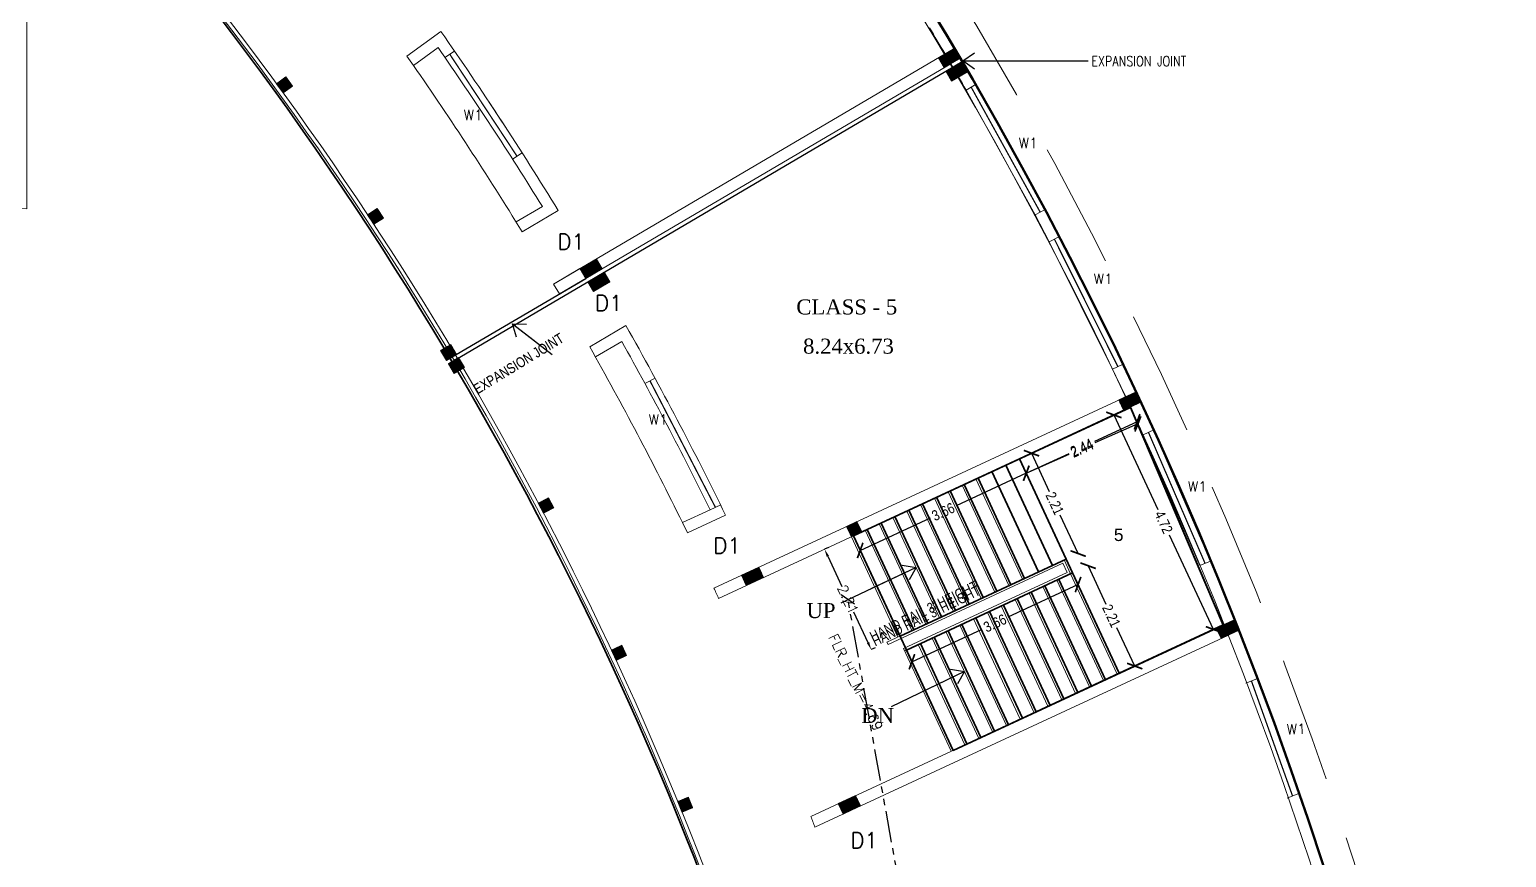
# Model space of a CAD drawing. Header units: metres. Extents: x 43 to 977, y 102 to 459.
# Drawn here: x 577.38 to 606.86, y 195.22 to 211.76 of the extents above; entities that cross this region are included whole.
import ezdxf

# ---------------------------------------------------------------- set-up
doc = ezdxf.new("R2010")
doc.units = ezdxf.units.M
doc.header["$MEASUREMENT"] = 0
doc.header["$PDMODE"] = 3
doc.linetypes.add('HIDDEN', pattern=[0.375, 0.25, -0.125])
doc.linetypes.add('PHANTOM2', pattern=[1.25, 0.625, -0.125, 0.125, -0.125, 0.125, -0.125])
doc.layers.get('0').update_dxf_attribs({"lineweight": 0})
doc.layers.get('Defpoints').update_dxf_attribs({"lineweight": 0})
for name, color, linetype, lineweight in [('BLK_1_FLR_1_BLT_UP_AREA_DEDUCT_EXISTING', 4, 'Continuous', 35), ('BLK_1_FLR_1_EXIT_WIDTH_STAIR', 4, 'Continuous', 35), ('BLK_1_FLR_1_STAIR_4_FLIGHT_1', 4, 'Continuous', 35), ('BLK_1_FLR_1_STAIR_5', 4, 'Continuous', 35), ('BLK_1_FLR_1_STAIR_5_FLIGHT_1', 4, 'Continuous', 35), ('BLK_1_FLR_1_STAIR_5_FLIGHT_2', 4, 'Continuous', 35), ('BLK_1_FLR_1_STAIR_5_LANDING_1', 4, 'Continuous', 35), ('Column', 1, 'Continuous', 0), ('DIST_EXIT', 7, 'Continuous', 35), ('fence', 15, 'Continuous', 0), ('FURN', 30, 'Continuous', 0), ('hatch', 7, 'Continuous', 0), ('main wall', 150, 'Continuous', 0), ('RTEXT', 4, 'Continuous', 0), ('Staircase', 140, 'Continuous', 0), ('TE', 9, 'Continuous', 0), ('TEXT', 130, 'Continuous', 0), ('WALL', 7, 'Continuous', 0), ('WIN', 13, 'Continuous', 0)]:
    doc.layers.add(name, color=color, linetype=linetype, lineweight=lineweight)
doc.layers.add('BLK_1_FLR_1_BLT_UP_AREA_EXISTING', color=10, linetype='Continuous')
doc.styles.add('ARIAL', font='arial.ttf')
doc.styles.add('RTEXT', font='arial.ttf', dxfattribs={"width": 0.8, "height": 8})
doc.styles.get("Standard").update_dxf_attribs({"font": 'romans.shx'})
doc.styles.add('style2', font='romantic.ttf')
doc.styles.add('style4', font='swissek.ttf')
doc.styles.add('visa', font='swissc.ttf')
doc.dimstyles.new('Copy of o3 400', dxfattribs={"dimscale": 0.23, "dimtxt": 0.9, "dimasz": 1, "dimexe": 5, "dimexo": 9, "dimgap": 0.23, "dimtad": 0, "dimlfac": 4, "dimzin": 3, "dimdsep": 46, "dimtxsty": 'visa', "dimblk": 'ARCHTICK', "dimcen": 0.09, "dimse1": 1, "dimse2": 1, "dimclrd": 7, "dimclre": 256, "dimclrt": 7, "dimadec": 0, "dimazin": 0, "dimtfac": 0.23, "dimtofl": 0, "dimtmove": 2, "dimatfit": 1, "dimldrblk": 'ARCHTICK', "dimfxl": 0, "dimtolj": 1, "dimtzin": 0, "dimarcsym": 0})
doc.dimstyles.new('o3', dxfattribs={"dimscale": 0.23, "dimtxt": 0.9, "dimasz": 1, "dimexe": 5, "dimexo": 9, "dimgap": 0.23, "dimtad": 0, "dimzin": 3, "dimdsep": 46, "dimtxsty": 'visa', "dimblk": 'ARCHTICK', "dimcen": 0.09, "dimse1": 1, "dimse2": 1, "dimclrd": 7, "dimclre": 256, "dimclrt": 7, "dimadec": 0, "dimazin": 0, "dimtfac": 0.23, "dimtofl": 0, "dimtmove": 2, "dimatfit": 1, "dimldrblk": 'ARCHTICK', "dimfxl": 0, "dimtolj": 1, "dimtzin": 0, "dimarcsym": 0})
doc.dimstyles.new('OPEN SPACE', dxfattribs={"dimtxt": 0.3, "dimasz": 0.23, "dimexe": 0.1875, "dimexo": 0.0625, "dimgap": 0.09, "dimtad": 3, "dimzin": 0, "dimdsep": 46, "dimtxsty": 'ARIAL', "dimblk": 'OBLIQUE', "dimcen": 0.09, "dimse1": 1, "dimse2": 1, "dimclrd": 6, "dimclre": 6, "dimclrt": 7, "dimadec": 0, "dimazin": 0, "dimtfac": 0.5, "dimtix": 1, "dimtmove": 0, "dimatfit": 3, "dimfxl": 0, "dimtolj": 1, "dimtzin": 0, "dimarcsym": 0})
doc.dimstyles.new('STANDARD$0', dxfattribs={"dimtxt": 7, "dimasz": 3, "dimexe": 3, "dimexo": 1, "dimgap": 1.5, "dimtad": 1, "dimdec": 1, "dimzin": 1, "dimdsep": 46, "dimlunit": 4, "dimtxsty": 'Standard', "dimblk": 'OBLIQUE', "dimcen": 0.09375, "dimdle": 1, "dimclrd": 8, "dimclre": 8, "dimclrt": 7, "dimadec": 1, "dimazin": 0, "dimtfac": 1, "dimtdec": 1, "dimtix": 1, "dimtmove": 2, "dimatfit": 3, "dimldrblk": 'ARCHTICK', "dimfxl": 0, "dimfrac": 2, "dimtolj": 1, "dimtzin": 0, "dimarcsym": 0})
pattern_1 = [(110.07730375, (-3253.3807688, -4030.0056484), (-0.002981607753, -0.0010897744311), [])]

# ---------------------------------------------------------------- blocks, each defined once
blk = doc.blocks.new('_ArchTick')
at = {"color": 0, "const_width": 0.15}
blk.add_lwpolyline([(-0.5, -0.5), (0.5, 0.5)], dxfattribs=at)
blk = doc.blocks.new('*D705')
at = {"layer": 'BLK_1_FLR_1_STAIR_5_FLIGHT_1', "color": 1, "lineweight": -2, "ltscale": 20}
for p, q in [((597.276, 202.896), (595.874, 202.244)), ((593.96, 201.354), (595.362, 202.006))]:
    blk.add_line(p, q, dxfattribs=at)
at = {"layer": 'Defpoints', "color": 0, "lineweight": 30, "ltscale": 20}
for p in [(597.142, 203.185), (593.825, 201.644), (593.96, 201.354)]:
    blk.add_point(p, dxfattribs=at)
at = {"layer": 'BLK_1_FLR_1_STAIR_5_FLIGHT_1', "color": 1, "lineweight": -2, "ltscale": 20, "xscale": 0.23, "yscale": 0.23, "zscale": 0.23}
for p, rotation in [((597.276, 202.896), 24.92307692305214), ((593.96, 201.354), 204.9230769230522)]:
    blk.add_blockref('_ArchTick', p, dxfattribs=dict(at, rotation=rotation))
at = {"layer": 'BLK_1_FLR_1_STAIR_5_FLIGHT_1', "color": 1, "lineweight": 35, "ltscale": 20, "insert": (595.618, 202.125), "char_height": 0.207, "attachment_point": 5, "rotation": 24.9231, "style": 'visa'}
blk.add_mtext('\\A1;3.66', dxfattribs=at)
blk = doc.blocks.new('*D706')
at = {"layer": 'BLK_1_FLR_1_STAIR_5_FLIGHT_2', "color": 2, "lineweight": -2, "ltscale": 20}
for p, q in [((598.51, 201.049), (598.866, 200.284)), ((599.441, 199.045), (599.086, 199.81))]:
    blk.add_line(p, q, dxfattribs=at)
at = {"layer": 'Defpoints', "color": 0, "lineweight": 30, "ltscale": 20}
for p in [(598.201, 200.905), (599.441, 199.045), (599.132, 198.901)]:
    blk.add_point(p, dxfattribs=at)
at = {"layer": 'BLK_1_FLR_1_STAIR_5_FLIGHT_2', "color": 2, "lineweight": -2, "ltscale": 20, "xscale": 0.23, "yscale": 0.23, "zscale": 0.23}
for p, rotation in [((598.51, 201.049), 114.9230769237594), ((599.441, 199.045), 294.9230769237594)]:
    blk.add_blockref('_ArchTick', p, dxfattribs=dict(at, rotation=rotation))
at = {"layer": 'BLK_1_FLR_1_STAIR_5_FLIGHT_2', "color": 2, "lineweight": 35, "ltscale": 20, "insert": (598.976, 200.047), "char_height": 0.207, "attachment_point": 5, "rotation": 294.9231, "style": 'visa'}
blk.add_mtext('\\A1;2.21', dxfattribs=at)
blk = doc.blocks.new('*D707')
at = {"layer": 'BLK_1_FLR_1_STAIR_5_FLIGHT_1', "color": 2, "lineweight": -2, "ltscale": 20}
for p, q in [((597.38, 203.296), (597.735, 202.531)), ((598.311, 201.292), (597.955, 202.057))]:
    blk.add_line(p, q, dxfattribs=at)
at = {"layer": 'Defpoints', "color": 0, "lineweight": 30, "ltscale": 20}
for p in [(597.142, 203.185), (597.38, 203.296), (598.073, 201.181)]:
    blk.add_point(p, dxfattribs=at)
at = {"layer": 'BLK_1_FLR_1_STAIR_5_FLIGHT_1', "color": 2, "lineweight": -2, "ltscale": 20, "xscale": 0.23, "yscale": 0.23, "zscale": 0.23}
for p, rotation in [((597.38, 203.296), 114.9230769237954), ((598.311, 201.292), 294.9230769237954)]:
    blk.add_blockref('_ArchTick', p, dxfattribs=dict(at, rotation=rotation))
at = {"layer": 'BLK_1_FLR_1_STAIR_5_FLIGHT_1', "color": 2, "lineweight": 35, "ltscale": 20, "insert": (597.845, 202.294), "char_height": 0.207, "attachment_point": 5, "rotation": 294.9231, "style": 'visa'}
blk.add_mtext('\\A1;2.21', dxfattribs=at)
blk = doc.blocks.new('*D708')
at = {"layer": 'BLK_1_FLR_1_STAIR_5_FLIGHT_2', "color": 1, "lineweight": -2, "ltscale": 20}
for p, q in [((598.31, 200.672), (596.907, 200.02)), ((594.993, 199.131), (596.395, 199.782))]:
    blk.add_line(p, q, dxfattribs=at)
at = {"layer": 'Defpoints', "color": 0, "lineweight": 30, "ltscale": 20}
for p in [(598.201, 200.905), (594.885, 199.364), (594.993, 199.131)]:
    blk.add_point(p, dxfattribs=at)
at = {"layer": 'BLK_1_FLR_1_STAIR_5_FLIGHT_2', "color": 1, "lineweight": -2, "ltscale": 20, "xscale": 0.23, "yscale": 0.23, "zscale": 0.23}
for p, rotation in [((598.31, 200.672), 24.92307692379858), ((594.993, 199.131), 204.9230769237986)]:
    blk.add_blockref('_ArchTick', p, dxfattribs=dict(at, rotation=rotation))
at = {"layer": 'BLK_1_FLR_1_STAIR_5_FLIGHT_2', "color": 1, "lineweight": 35, "ltscale": 20, "insert": (596.651, 199.901), "char_height": 0.207, "attachment_point": 5, "rotation": 24.9231, "style": 'visa'}
blk.add_mtext('\\A1;3.66', dxfattribs=at)
blk = doc.blocks.new('*D709')
at = {"layer": 'BLK_1_FLR_1_EXIT_WIDTH_STAIR', "color": 0, "lineweight": -2}
for p, q in [((593.331, 201.414), (593.25, 201.377)), ((593.314, 201.238), (593.596, 200.631)), ((594.117, 199.511), (593.835, 200.118)), ((594.262, 199.411), (594.181, 199.373))]:
    blk.add_line(p, q, dxfattribs=at)
at = {"layer": 'BLK_1_FLR_1_EXIT_WIDTH_STAIR', "color": 0, "lineweight": 30}
for points in [[(593.337, 201.249), (593.291, 201.228), (593.25, 201.377)], [(594.14, 199.522), (594.094, 199.501), (594.181, 199.373)]]:
    blk.add_solid(points, dxfattribs=at)
at = {"layer": 'Defpoints', "color": 0, "lineweight": 30}
for p in [(593.825, 201.644), (594.756, 199.64), (594.181, 199.373)]:
    blk.add_point(p, dxfattribs=at)
at = {"layer": 'BLK_1_FLR_1_EXIT_WIDTH_STAIR', "color": 0, "lineweight": 30, "insert": (593.716, 200.375), "char_height": 0.2032, "attachment_point": 5, "rotation": 294.9231}
blk.add_mtext('\\A1;2.21', dxfattribs=at)
blk = doc.blocks.new('_Oblique')
at = {"color": 0, "linetype": 'ByBlock', "lineweight": -2}
blk.add_line((-0.5, -0.5), (0.5, 0.5), dxfattribs=at)
blk = doc.blocks.new('*D725')
at = {"layer": 'Defpoints', "color": 0, "lineweight": 80}
for p in [(593.716, 200.375), (593.716, 200.375), (596.137, 186.919)]:
    blk.add_point(p, dxfattribs=at)
at = {"layer": 'DIST_EXIT', "color": 7, "linetype": 'PHANTOM2', "lineweight": -2}
blk.add_line((596.137, 186.919), (593.716, 200.375), dxfattribs=at)
at = {"layer": 'DIST_EXIT', "color": 7, "lineweight": -2, "xscale": 0.23, "yscale": 0.23, "zscale": 0.23}
for p, rotation in [((593.716, 200.375), 100.20229532918), ((596.137, 186.919), 280.20229532918)]:
    blk.add_blockref('_Oblique', p, dxfattribs=dict(at, rotation=rotation))
at = {"layer": 'DIST_EXIT', "color": 7, "lineweight": 35, "insert": (595.166, 193.69), "char_height": 0.3, "attachment_point": 5, "rotation": 280.2023, "style": 'ARIAL'}
blk.add_mtext('\\A1;13.67', dxfattribs=at)
blk = doc.blocks.new('*D697')
at = {"layer": 'BLK_1_FLR_1_STAIR_5_LANDING_1', "color": 1, "lineweight": -2}
for p, q in [((599.024, 204.06), (599.9, 202.173)), ((601.014, 199.776), (600.138, 201.662))]:
    blk.add_line(p, q, dxfattribs=at)
at = {"layer": 'Defpoints', "color": 0, "lineweight": 30}
for p in [(599.024, 204.06), (598.786, 203.949), (600.776, 199.665)]:
    blk.add_point(p, dxfattribs=at)
at = {"layer": 'BLK_1_FLR_1_STAIR_5_LANDING_1', "color": 1, "lineweight": -2, "xscale": 0.23, "yscale": 0.23, "zscale": 0.23}
for p, rotation in [((599.024, 204.06), 114.9230769237993), ((601.014, 199.776), 294.9230769237993)]:
    blk.add_blockref('_ArchTick', p, dxfattribs=dict(at, rotation=rotation))
at = {"layer": 'BLK_1_FLR_1_STAIR_5_LANDING_1', "color": 1, "lineweight": 35, "insert": (600.019, 201.918), "char_height": 0.207, "attachment_point": 5, "rotation": 294.9231, "style": 'visa'}
blk.add_mtext('\\A1;4.72', dxfattribs=at)
blk = doc.blocks.new('*D839')
at = {"layer": 'Defpoints', "color": 0, "lineweight": 30, "ltscale": 20}
for p in [(599.504, 203.88), (599.504, 203.88), (597.276, 202.896)]:
    blk.add_point(p, dxfattribs=at)
at = {"layer": 'TEXT', "color": 7, "lineweight": -2, "ltscale": 20}
for p, q in [((599.504, 203.88), (598.646, 203.501)), ((597.276, 202.896), (598.134, 203.275))]:
    blk.add_line(p, q, dxfattribs=at)
at = {"layer": 'TEXT', "color": 7, "lineweight": -2, "ltscale": 20, "xscale": 0.23, "yscale": 0.23, "zscale": 0.23}
for p, rotation in [((599.504, 203.88), 23.84330152157775), ((597.276, 202.896), 203.8433015215778)]:
    blk.add_blockref('_ArchTick', p, dxfattribs=dict(at, rotation=rotation))
at = {"layer": 'TEXT', "color": 7, "lineweight": 80, "ltscale": 20, "insert": (598.39, 203.388), "char_height": 0.207, "attachment_point": 5, "rotation": 23.8433, "style": 'visa'}
blk.add_mtext('\\A1;2.44', dxfattribs=at)
blk = doc.blocks.new('*D840')
at = {"layer": 'Defpoints', "color": 0, "lineweight": 30, "ltscale": 20}
for p in [(599.356, 204.21), (599.489, 203.922), (597.143, 203.183)]:
    blk.add_point(p, dxfattribs=at)
at = {"layer": 'TEXT', "color": 7, "lineweight": -2, "ltscale": 20}
for p, q in [((599.489, 203.922), (598.637, 203.527)), ((597.276, 202.896), (598.129, 203.291))]:
    blk.add_line(p, q, dxfattribs=at)
at = {"layer": 'TEXT', "color": 7, "lineweight": -2, "ltscale": 20, "xscale": 0.23, "yscale": 0.23, "zscale": 0.23}
for p, rotation in [((599.489, 203.922), 24.88940435252652), ((597.276, 202.896), 204.8894043525265)]:
    blk.add_blockref('_ArchTick', p, dxfattribs=dict(at, rotation=rotation))
at = {"layer": 'TEXT', "color": 7, "lineweight": 80, "ltscale": 20, "insert": (598.383, 203.409), "char_height": 0.207, "attachment_point": 5, "rotation": 24.8894, "style": 'visa'}
blk.add_mtext('\\A1;2.44', dxfattribs=at)
blk = doc.blocks.new('*D841')
at = {"layer": 'BLK_1_FLR_1_STAIR_5_LANDING_1', "color": 2, "lineweight": -2}
for p, q in [((599.489, 203.924), (598.637, 203.528)), ((597.276, 202.896), (598.129, 203.292))]:
    blk.add_line(p, q, dxfattribs=at)
at = {"layer": 'Defpoints', "color": 0, "lineweight": 30}
for p in [(599.355, 204.213), (599.489, 203.924), (597.142, 203.185)]:
    blk.add_point(p, dxfattribs=at)
at = {"layer": 'BLK_1_FLR_1_STAIR_5_LANDING_1', "color": 2, "lineweight": -2, "xscale": 0.23, "yscale": 0.23, "zscale": 0.23}
for p, rotation in [((599.489, 203.924), 24.92307647001657), ((597.276, 202.896), 204.9230764700166)]:
    blk.add_blockref('_ArchTick', p, dxfattribs=dict(at, rotation=rotation))
at = {"layer": 'BLK_1_FLR_1_STAIR_5_LANDING_1', "color": 2, "lineweight": 35, "insert": (598.383, 203.41), "char_height": 0.207, "attachment_point": 5, "rotation": 24.9231, "style": 'visa'}
blk.add_mtext('\\A1;2.44', dxfattribs=at)

msp = doc.modelspace()

# ---------------------------------------------------------------- hatches: boundary and pattern name
at = {"layer": 'hatch'}
h = msp.add_hatch(dxfattribs=at)
h.set_pattern_fill('ANSI31', color=256, scale=0.025396, angle=59.540049, style=0)
h.set_pattern_definition([(104.540048734, (-3647.81728, -3632.9939547), (-0.00307285014, -0.0007969850187), [])])
h.paths.add_polyline_path([(595.85172, 211.38521), (595.96759, 211.18819), (595.63923, 210.99508), (595.52336, 211.1921)])
h = msp.add_hatch(dxfattribs=at)
h.set_pattern_fill('ANSI31', color=256, scale=0.025396, angle=59.540049, style=0)
h.set_pattern_definition([(104.540048734, (-3647.9633695, -3633.260813), (-0.00307285014, -0.0007969850187), [])])
h.paths.add_polyline_path([(595.99781, 211.11835), (596.11368, 210.92133), (595.78531, 210.72822), (595.66945, 210.92524)])
h = msp.add_hatch(dxfattribs=at)
h.set_pattern_fill('ANSI31', color=256, scale=0.025396, angle=54.00026, style=0)
h.set_pattern_definition([(80.99973966, (5127.0629325, -3210.7539888), (0.0031354366037, -0.0004966189759), [])])
h.paths.add_polyline_path([(582.49448, 210.80982), (582.62882, 210.6249), (582.44391, 210.49056), (582.30956, 210.67547)])
h = msp.add_hatch(dxfattribs=at)
h.set_pattern_fill('ANSI31', color=256, scale=0.025396, angle=56.686989, style=0)
h.set_pattern_definition([(78.313011426, (4963.5037902, -3422.646687), (0.003108710956, -0.0006430468843), [])])
h.paths.add_polyline_path([(584.31695, 208.18297), (584.44248, 207.99196), (584.25147, 207.86643), (584.12594, 208.05743)])
h = msp.add_hatch(dxfattribs=at)
h.set_pattern_fill('ANSI31', color=256, scale=0.025396, angle=59.540049, style=0)
h.set_pattern_definition([(104.540048734, (-3640.6613037, -3637.2059787), (-0.00307285014, -0.0007969850187), [])])
h.paths.add_polyline_path([(588.69575, 207.17319), (588.81162, 206.97617), (588.48325, 206.78305), (588.36738, 206.98007)])
h = msp.add_hatch(dxfattribs=at)
h.set_pattern_fill('ANSI31', color=256, scale=0.025396, angle=59.540049, style=0)
h.set_pattern_definition([(104.540048734, (-3640.8151435, -3637.4673995), (-0.00307285014, -0.0007969850187), [])])
h.paths.add_polyline_path([(588.84959, 206.91177), (588.96546, 206.71475), (588.63709, 206.52163), (588.52122, 206.71865)])
h = msp.add_hatch(dxfattribs=at)
h.set_pattern_fill('ANSI31', color=256, scale=0.025396, angle=59.538529, style=0)
h.set_pattern_definition([(104.538529406, (-3637.980822, -3638.7311403), (-0.0030728712728, -0.0007969035348), [])])
h.paths.add_polyline_path([(585.78198, 205.45959), (585.89785, 205.26257), (585.70084, 205.1467), (585.58496, 205.34372)])
h = msp.add_hatch(dxfattribs=at)
h.set_pattern_fill('ANSI31', color=256, scale=0.025396, angle=59.538529, style=0)
h.set_pattern_definition([(104.538529406, (-3637.987556, -3638.724406), (-0.0030728712728, -0.0007969035348), [])])
h.paths.add_polyline_path([(585.78871, 205.46633), (585.90459, 205.26931), (585.70757, 205.15343), (585.5917, 205.35045)])
h = msp.add_hatch(dxfattribs=at)
h.set_pattern_fill('ANSI31', color=256, scale=0.025396, angle=59.538529, style=0)
h.set_pattern_definition([(104.538529406, (-3638.1428742, -3638.986041), (-0.0030728712728, -0.0007969035348), [])])
h.paths.add_polyline_path([(585.94403, 205.20469), (586.05991, 205.00767), (585.86289, 204.8918), (585.74702, 205.08882)])
h = msp.add_hatch(dxfattribs=at)
h.set_pattern_fill('ANSI31', color=256, scale=0.025396, angle=59.538529, style=0)
h.set_pattern_definition([(104.538529406, (-3638.13614, -3638.9927753), (-0.0030728712728, -0.0007969035348), [])])
h.paths.add_polyline_path([(585.9373, 205.19796), (586.05317, 205.00094), (585.85615, 204.88507), (585.74028, 205.08208)])
h = msp.add_hatch(dxfattribs=at)
h.set_pattern_fill('ANSI31', color=256, scale=0.025396, angle=65.077304, style=0)
h.set_pattern_definition([(110.07730375, (-3260.9119217, -4026.505818), (-0.002981607753, -0.0010897744311), [])])
h.paths.add_polyline_path([(599.46738, 204.5199), (599.5637, 204.31262), (599.21823, 204.15209), (599.12191, 204.35937)])
h = msp.add_hatch(dxfattribs=at)
h.set_pattern_fill('ANSI31', color=256, scale=0.025396, angle=64.780439, style=0)
h.set_pattern_definition([(109.78043949, (-4831.7149638, 1809.6566326), (-0.0029872141099, -0.001074311391), [])])
h.paths.add_polyline_path([(587.73696, 202.40601), (587.84322, 202.20365), (587.64085, 202.09739), (587.5346, 202.29976)])
h = msp.add_hatch(dxfattribs=at)
h.set_pattern_fill('ANSI31', color=256, scale=0.025396, angle=245.076923, style=0)
h.set_pattern_definition([(290.076923076, (4349.565375, 4432.6273308), (0.0029816149933, 0.0010897546212), [])])
h.paths.add_polyline_path([(593.78384, 201.62687), (593.68753, 201.83415), (593.89481, 201.93047), (593.99112, 201.72319)])
h = msp.add_hatch(dxfattribs=at)
h.set_pattern_fill('ANSI31', color=256, scale=0.025396, angle=65.077304, style=0)
h.set_pattern_definition(pattern_1)
h.paths.add_polyline_path([(591.93623, 201.02007), (592.03255, 200.81279), (591.68708, 200.65226), (591.59076, 200.85954)])
h = msp.add_hatch(dxfattribs=at)
h.set_pattern_fill('ANSI31', color=256, scale=0.025396, angle=65.077304, style=0)
h.set_pattern_definition(pattern_1)
h.paths.add_polyline_path([(591.93623, 201.02007), (592.03255, 200.81279), (591.68708, 200.65226), (591.59076, 200.85954)])
h = msp.add_hatch(dxfattribs=at)
h.set_pattern_fill('ANSI31', color=256, scale=0.025396, angle=65.076923, style=0)
h.set_pattern_definition([(110.076923076, (-3262.8860852, -4031.037068), (-0.0029816149933, -0.0010897546212), [])])
h.paths.add_polyline_path([(601.41343, 199.96339), (601.50975, 199.75611), (601.16429, 199.59558), (601.06797, 199.80286)])
h = msp.add_hatch(dxfattribs=at)
h.set_pattern_fill('ANSI31', color=256, scale=0.025396, angle=64.780439, style=0)
h.set_pattern_definition([(70.21956051, (4413.5912936, -4011.7418645), (0.0029872141099, -0.001074311391), [])])
h.paths.add_polyline_path([(589.19971, 199.4611), (589.2971, 199.25432), (589.09032, 199.15693), (588.99294, 199.36371)])
h = msp.add_hatch(dxfattribs=at)
h.set_pattern_fill('ANSI31', color=256, scale=0.025396, angle=67.81361, style=0)
h.set_pattern_definition([(67.18639011, (4186.7313598, -4211.242516), (0.002926183021, -0.0012308720609), [])])
h.paths.add_polyline_path([(590.52945, 196.42503), (590.61576, 196.21338), (590.40412, 196.12707), (590.31781, 196.33871)])
h = msp.add_hatch(dxfattribs=at)
h.set_pattern_fill('ANSI31', color=256, scale=0.025396, angle=65.02797, style=0)
h.set_pattern_definition([(110.02796996, (-3258.9552103, -4031.2924696), (-0.0029825449837, -0.0010872067526), [])])
h.paths.add_polyline_path([(593.86901, 196.45769), (593.96551, 196.25049), (593.62018, 196.08967), (593.52368, 196.29687)])

# ---------------------------------------------------------------- linework, layer by layer
at = {"layer": 'BLK_1_FLR_1_BLT_UP_AREA_DEDUCT_EXISTING', "color": 26, "lineweight": 35}
msp.add_lwpolyline([(590.84219, 194.71767), (590.63938, 195.23919), (590.49637, 195.59964), (590.28039, 196.13317), (590.13855, 196.4768), (589.92539, 196.98365), (589.7688, 197.349), (589.55238, 197.84465), (589.38718, 198.21608), (589.18283, 198.66759), (588.99376, 199.07787), (588.76739, 199.56005), (588.58861, 199.9342), (588.3673, 200.38959), (588.17182, 200.78493), (587.93745, 201.25079), (587.74346, 201.6299), (587.51518, 202.06884), (587.30361, 202.46894), (587.07462, 202.89502), (586.85236, 203.30189), (586.57649, 203.7981), (586.38977, 204.12862), (586.13478, 204.5733), (585.91595, 204.94895), (585.66749, 205.36903), (585.43098, 205.76274), (585.15197, 206.21977), (584.93495, 206.56984), (584.67244, 206.98721), (584.42795, 207.3701), (584.14392, 207.8081), (583.91008, 208.16336), (583.62475, 208.59054), (583.38144, 208.94948), (583.08132, 209.38567), (582.84211, 209.72832), (582.51921, 210.18397), (582.29221, 210.49972), (581.98607, 210.91971), (581.73183, 211.26355), (581.40895, 211.69393), (581.16108, 212.01965)], dxfattribs=at)
at = {"layer": 'BLK_1_FLR_1_BLT_UP_AREA_EXISTING', "color": 26, "lineweight": 50}
msp.add_lwpolyline([(595.15904, 212.5171), (595.68457, 211.64837), (596.19923, 210.77316), (596.70295, 209.8916), (597.19565, 209.00383), (597.67725, 208.11), (598.14767, 207.21023), (598.60685, 206.30468), (599.05471, 205.39347), (599.49118, 204.47675), (599.9162, 203.55467), (600.32969, 202.62736), (600.7316, 201.69497), (601.12186, 200.75765), (601.50042, 199.81554), (601.86721, 198.86878), (602.22217, 197.91753), (602.56525, 196.96193), (602.8964, 196.00213), (603.21557, 195.03828)], dxfattribs=at)
at = {"layer": 'BLK_1_FLR_1_STAIR_4_FLIGHT_1', "color": 7, "lineweight": 35, "ltscale": 20}
msp.add_line((595.20696, 202.28622), (596.13803, 200.28251), dxfattribs=at)
at = {"layer": 'BLK_1_FLR_1_STAIR_5', "color": 1, "lineweight": 35, "ltscale": 20}
msp.add_lwpolyline([(599.35736, 204.21085), (600.5354, 201.43955), (601.20575, 199.86458), (595.81566, 197.36031), (593.82509, 201.6441)], close=True, dxfattribs=at)
at = {"layer": 'BLK_1_FLR_1_STAIR_5_FLIGHT_1', "color": 7, "lineweight": 35, "ltscale": 20}
for p, q in [((597.14158, 203.18518), (598.07265, 201.18148)), ((596.58883, 202.92834), (597.5199, 200.92463)), ((596.8652, 203.05676), (597.79628, 201.05305)), ((596.03608, 202.67149), (596.96715, 200.66778)), ((596.31246, 202.79991), (597.24353, 200.7962)), ((595.48333, 202.41464), (596.41441, 200.41093)), ((595.75971, 202.54307), (596.69078, 200.53936)), ((594.65421, 202.02937), (595.58529, 200.02566)), ((594.93059, 202.15779), (595.86166, 200.15409)), ((594.10147, 201.77252), (595.03254, 199.76881)), ((594.37784, 201.90095), (595.30891, 199.89724)), ((593.82509, 201.6441), (594.75616, 199.64039))]:
    msp.add_line(p, q, dxfattribs=at)
msp.add_lwpolyline([(593.82523, 201.6438), (597.14171, 203.18489), (598.07265, 201.18148), (594.75616, 199.64039)], close=True, dxfattribs=at)
at = {"layer": 'BLK_1_FLR_1_STAIR_5_FLIGHT_2', "color": 7, "lineweight": 35, "ltscale": 20}
for p, q in [((598.20107, 200.9051), (599.13228, 198.9011)), ((597.37209, 200.51953), (598.30316, 198.51582)), ((597.64846, 200.64796), (598.57953, 198.64425)), ((597.92484, 200.77638), (598.85591, 198.77267)), ((596.81934, 200.26269), (597.75041, 198.25898)), ((597.09572, 200.39111), (598.02679, 198.3874)), ((596.26659, 200.00584), (597.19767, 198.00213)), ((596.54297, 200.13426), (597.47404, 198.13055)), ((595.43747, 199.62057), (596.36854, 197.61686)), ((595.71385, 199.74899), (596.64492, 197.74528)), ((595.99022, 199.87742), (596.92129, 197.87371)), ((594.88473, 199.36372), (595.8158, 197.36001)), ((595.1611, 199.49214), (596.09217, 197.48843))]:
    msp.add_line(p, q, dxfattribs=at)
msp.add_lwpolyline([(594.88459, 199.36402), (598.20107, 200.9051), (599.13228, 198.9011), (595.81566, 197.36031)], close=True, dxfattribs=at)
at = {"layer": 'BLK_1_FLR_1_STAIR_5_LANDING_1', "color": 7, "lineweight": 35}
msp.add_lwpolyline([(597.14171, 203.18489), (599.35382, 204.2151), (601.20504, 199.86655), (599.13228, 198.9011)], close=True, dxfattribs=at)
at = {"layer": 'Column'}
for points in [[(595.96759, 211.18819), (595.85172, 211.38521), (595.52336, 211.1921), (595.63923, 210.99508)], [(596.11368, 210.92133), (595.99781, 211.11835), (595.66945, 210.92524), (595.78531, 210.72822)], [(582.62882, 210.6249), (582.49448, 210.80982), (582.30956, 210.67547), (582.44391, 210.49056)], [(584.44248, 207.99196), (584.31695, 208.18297), (584.12594, 208.05743), (584.25147, 207.86643)], [(588.81162, 206.97617), (588.69575, 207.17319), (588.36738, 206.98007), (588.48325, 206.78305)], [(588.96546, 206.71475), (588.84959, 206.91177), (588.52122, 206.71865), (588.63709, 206.52163)], [(585.89785, 205.26257), (585.78198, 205.45959), (585.58496, 205.34372), (585.70084, 205.1467)], [(585.90459, 205.26931), (585.78871, 205.46633), (585.5917, 205.35045), (585.70757, 205.15343)], [(586.05991, 205.00767), (585.94403, 205.20469), (585.74702, 205.08882), (585.86289, 204.8918)], [(586.05317, 205.00094), (585.9373, 205.19796), (585.74028, 205.08208), (585.85615, 204.88507)], [(599.5637, 204.31262), (599.46738, 204.5199), (599.12191, 204.35937), (599.21823, 204.15209)], [(587.84322, 202.20365), (587.73696, 202.40601), (587.5346, 202.29976), (587.64085, 202.09739)], [(593.68753, 201.83415), (593.78384, 201.62687), (593.99112, 201.72319), (593.89481, 201.93047)], [(592.03255, 200.81279), (591.93623, 201.02007), (591.59076, 200.85954), (591.68708, 200.65226)], [(592.03255, 200.81279), (591.93623, 201.02007), (591.59076, 200.85954), (591.68708, 200.65226)], [(601.50975, 199.75611), (601.41343, 199.96339), (601.06797, 199.80286), (601.16429, 199.59558)], [(589.2971, 199.25432), (589.19971, 199.4611), (588.99294, 199.36371), (589.09032, 199.15693)], [(590.61576, 196.21338), (590.52945, 196.42503), (590.31781, 196.33871), (590.40412, 196.12707)], [(593.96551, 196.25049), (593.86901, 196.45769), (593.52368, 196.29687), (593.62018, 196.08967)]]:
    msp.add_lwpolyline(points, close=True, dxfattribs=at)
at = {"layer": 'fence', "linetype": 'HIDDEN', "ltscale": 10}
msp.add_arc((525.57413, 169.85554), 82.22794, 8.6737437, 43.9217668, dxfattribs=at)
at = {"layer": 'FURN'}
for centre, start, end in [((526.69279, 170.57741), 31.5374621, 34.7396047), ((526.70185, 170.58232), 30.3597379, 30.3693218), ((526.69279, 170.57741), 26.1834722, 29.3856148)]:
    msp.add_arc(centre, 71.00589, start, end, dxfattribs=at)
at = {"layer": 'main wall', "linetype": 'HIDDEN', "lineweight": -3, "ltscale": 50}
for p, q in [((585.74037, 205.08157), (595.66945, 210.92524)), ((585.69945, 205.15099), (588.48097, 206.78692)), ((587.95557, 206.47599), (588.48095, 206.78499))]:
    msp.add_line(p, q, dxfattribs=at)
at = {"layer": 'Staircase'}
for p, q in [((595.99483, 202.65426), (596.92591, 200.65055)), ((596.27121, 202.78269), (597.20228, 200.77898)), ((595.16571, 202.26899), (596.09678, 200.26528)), ((595.44209, 202.39742), (596.37316, 200.39371)), ((595.71846, 202.52584), (596.64953, 200.52213)), ((594.61296, 202.01214), (595.54404, 200.00844)), ((594.88934, 202.14057), (595.82041, 200.13686)), ((594.06022, 201.7553), (594.99129, 199.75159)), ((594.33659, 201.88372), (595.26766, 199.88001)), ((593.78384, 201.62687), (594.71492, 199.62316)), ((594.49301, 199.52005), (598.0314, 201.16425)), ((598.00674, 201.09678), (594.51635, 199.47489)), ((598.09236, 200.91253), (598.00674, 201.09678)), ((598.15982, 200.88788), (598.0314, 201.16425)), ((594.82194, 199.39285), (598.09236, 200.91253)), ((598.15982, 200.88788), (599.0909, 198.88417)), ((597.3307, 200.5026), (598.26178, 198.49889)), ((597.60708, 200.63103), (598.53815, 198.62732)), ((597.88345, 200.75945), (598.81452, 198.75574)), ((596.77796, 200.24576), (597.70903, 198.24205)), ((597.05433, 200.37418), (597.9854, 198.37047)), ((596.22521, 199.98891), (597.15628, 197.9852)), ((596.50158, 200.11733), (597.43265, 198.11362)), ((595.39609, 199.60364), (596.32716, 197.59993)), ((595.67246, 199.73206), (596.60353, 197.72835)), ((595.94883, 199.86049), (596.87991, 197.85678)), ((594.82194, 199.39285), (595.77441, 197.34308)), ((594.82194, 199.39285), (594.84334, 199.34679)), ((595.11971, 199.47521), (596.05079, 197.4715))]:
    msp.add_line(p, q, dxfattribs=at)
msp.add_lwpolyline([(594.84334, 199.34679), (598.15982, 200.88788)], dxfattribs=at)
for centre, radius, start, end in [((527.41488, 170.61454), 67.88216, 27.0290136, 38.3594216), ((527.41488, 170.61454), 67.95835, 27.0290136, 38.3905086), ((527.43153, 170.58192), 67.95835, 5.166821, 27.2217179), ((527.43153, 170.58192), 67.88216, 5.166821, 27.2219342)]:
    msp.add_arc(centre, radius, start, end, dxfattribs=at)
at = {"layer": 'WALL'}
for p, q in [((584.91133, 211.22761), (585.58946, 211.7203)), ((585.04191, 211.03995), (585.53513, 211.3983)), ((585.04191, 211.03995), (584.90756, 211.22487)), ((585.67219, 211.20001), (585.86325, 211.32557)), ((587.8397, 206.67301), (595.6547, 211.26933)), ((587.95557, 206.47599), (595.77058, 211.07232)), ((596.07682, 210.54532), (596.27659, 210.66281)), ((587.02076, 209.16888), (587.21178, 209.29442)), ((587.09512, 207.91448), (587.61661, 208.22119)), ((587.81367, 208.33709), (587.81764, 208.33943)), ((597.45118, 208.05845), (597.65407, 208.16494)), ((587.211, 207.71747), (587.93352, 208.14241)), ((597.73494, 207.51903), (597.45118, 208.05845)), ((597.73494, 207.51903), (597.93733, 207.62525)), ((587.8397, 206.67301), (588.36508, 206.98201)), ((587.8397, 206.67301), (588.36508, 206.98201)), ((588.3674, 206.98018), (588.3674, 206.98018)), ((588.37414, 206.98692), (588.37414, 206.98692)), ((587.95557, 206.47599), (588.48095, 206.78499)), ((587.95557, 206.47599), (587.8397, 206.67301)), ((587.95557, 206.47599), (587.8397, 206.67301)), ((588.56285, 205.41894), (589.28537, 205.84388)), ((588.67873, 205.22192), (589.20021, 205.52863)), ((589.39728, 205.64453), (589.40125, 205.64687)), ((599.00036, 204.97499), (599.21053, 205.07265)), ((589.66202, 204.68961), (589.86442, 204.79584)), ((591.03797, 200.60297), (599.2601, 204.42359)), ((591.13429, 200.39569), (599.35642, 204.2163)), ((599.61037, 203.66221), (599.82055, 203.75988)), ((590.96534, 202.16546), (591.17552, 202.26312)), ((590.41246, 201.90855), (590.96534, 202.16546)), ((590.51301, 201.70323), (591.27317, 202.05646)), ((590.41246, 201.90855), (590.51301, 201.70323)), ((593.78384, 201.62687), (593.68753, 201.83415)), ((600.73829, 201.05431), (600.95052, 201.14072)), ((592.9753, 196.04241), (601.21439, 199.8709)), ((593.05712, 195.82839), (601.29787, 199.65765)), ((594.51635, 199.47489), (594.49301, 199.52005)), ((601.87928, 198.78687), (601.66208, 198.70538)), ((602.69908, 196.49047), (602.48376, 196.40968))]:
    msp.add_line(p, q, dxfattribs=at)
at = {"layer": 'WALL', "color": 7}
msp.add_lwpolyline([(577.32673, 208.17558), (577.32669, 212.7679), (580.58007, 212.7679, -0.20759987), (594.66416, 159.3262), (594.66416, 159.3262), (594.66416, 159.3262), (591.83033, 159.31493), (546.63085, 159.3278, -0.20934812), (560.55893, 213.22147), (563.61155, 213.22147), (563.61155, 208.19379), (577.32673, 208.17558), (577.32669, 212.7679), (580.58007, 212.7679)], format="xyb", dxfattribs=at)
at = {"layer": 'WALL'}
for centre, radius, start, end in [((525.57413, 169.85554), 81.38987, 8.7061241, 44.1120856), ((525.57413, 169.85554), 81.61843, 8.7061241, 41.4762809), ((526.69279, 170.57741), 71.84397, 31.5249098, 34.9366286), ((526.69279, 170.57741), 80.07233, 30.5433136, 30.9794545), ((526.69279, 170.57741), 80.3009, 29.9450967, 30.9779803), ((526.69279, 170.57741), 71.6154, 31.711205, 34.7503335), ((526.69279, 170.57741), 80.07233, 29.9436224, 30.3797633), ((519.60782, 165.95975), 80.3009, 33.0950976, 33.5299911), ((526.69279, 170.57741), 80.3009, 27.4748609, 27.9097544), ((526.69279, 170.57741), 71.84397, 25.9864483, 29.3981671), ((526.69279, 170.57741), 71.6154, 26.1727435, 29.2118719), ((526.69279, 170.57741), 80.07233, 25.0048521, 25.4409929), ((526.69279, 170.57741), 80.3009, 24.4066351, 25.4395187), ((526.69279, 170.57741), 80.07233, 24.4051609, 24.8413018), ((526.69279, 170.57741), 71.00589, 24.8308603, 25.0152936), ((526.69279, 170.57741), 71.00589, 24.8308603, 25.0152936), ((528.65158, 165.95935), 71.6154, 24.8803379, 24.8805982), ((528.65158, 165.95935), 71.84397, 24.8806296, 24.8808891), ((526.69279, 170.57741), 71.00589, 20.8313302, 21.0162137)]:
    msp.add_arc(centre, radius, start, end, dxfattribs=at)
at = {"layer": 'WIN', "color": 7}
for p, q in [((596.07682, 210.54532), (597.45118, 208.05845)), ((597.65407, 208.16494), (596.27659, 210.66281)), ((599.21053, 205.07265), (597.93733, 207.62525)), ((597.73494, 207.51903), (599.00036, 204.97499)), ((599.81766, 203.75853), (600.95052, 201.14072)), ((600.73829, 201.05431), (599.61037, 203.66221))]:
    msp.add_line(p, q, dxfattribs=at)
at = {"layer": 'WIN', "const_width": 0.0254}
for points in [[(585.76772, 211.26279), (587.10949, 209.2272)], [(597.55263, 208.1117), (596.17671, 210.60407)], [(597.83614, 207.57214), (599.10545, 205.02382)], [(589.76322, 204.74272), (591.07043, 202.21429)], [(599.71546, 203.71104), (600.84441, 201.09752)], [(602.59142, 196.45008), (601.77068, 198.74613)]]:
    msp.add_lwpolyline(points, dxfattribs=at)

# ---------------------------------------------------------------- texts
at = {"lineweight": 80, "ltscale": 20, "insert": (599.02386, 201.79161), "char_height": 0.25, "attachment_point": 1, "style": 'style4'}
msp.add_mtext_dynamic_manual_height_columns('5', width=0.852409, gutter_width=50, heights=[0], dxfattribs=at)
at = {"layer": 'BLK_1_FLR_1_STAIR_5', "color": 1, "lineweight": 35, "ltscale": 20, "insert": (593.96319, 198.76451), "char_height": 0.2, "width": 2.4, "attachment_point": 2, "rotation": 295.945287}
msp.add_mtext('FLR_HT_M=4.69', dxfattribs=at)
at = {"layer": 'RTEXT', "style": 'RTEXT', "width": 0.8}
for s, rotation, p in [('EXPANSION JOINT', 31.395915, (586.32069, 204.46637)), ('EXPANSION JOINT', 31.395915, (586.32111, 204.46886)), ("HAND RAIL 3' HEIGHT", 26.275416, (594.21696, 199.5277)), ("HAND RAIL 3' HEIGHT", 26.275416, (594.25965, 199.43285))]:
    msp.add_text(s, height=0.2031694, rotation=rotation, dxfattribs=at).set_placement(p)
at = {"layer": 'TEXT', "lineweight": -3, "width": 0.8}
msp.add_text('EXPANSION JOINT', height=0.2031694, dxfattribs=at).set_placement((598.57591, 211.02232))
at = {"layer": 'TEXT', "color": 4, "style": 'style2'}
for s, p in [('CLASS - 5', (592.68522, 206.06622)), ('8.24x6.73', (592.82039, 205.28363)), ('UP', (592.88875, 200.00261)), ('DN', (593.98166, 197.90572))]:
    msp.add_text(s, height=0.3, dxfattribs=at).set_placement(p)
at = {"layer": 'WALL'}
for s, height, p in [('W1', 0.203169, (586.04392, 209.9474)), ('W1', 0.203169, (597.12496, 209.38871)), ('D1', 0.313036, (587.91555, 207.36159)), ('W1', 0.203169, (598.62213, 206.6752)), ('D1', 0.313036, (588.66591, 206.13696)), ('W1', 0.203169, (589.73753, 203.86567)), ('W1', 0.203169, (600.50056, 202.52814)), ('D1', 0.313036, (591.02765, 201.29492)), ('D1', 0.313036, (593.76595, 195.40772))]:
    msp.add_text(s, height=height, dxfattribs=at).set_placement(p)
msp.add_text('W1', height=0.203169, rotation=1.952679, dxfattribs=at).set_placement((602.47874, 197.67857))

# ---------------------------------------------------------------- dimensions: what is measured, and where the dimension line sits
at = {"layer": 'BLK_1_FLR_1_EXIT_WIDTH_STAIR', "color": 1, "lineweight": 30}
dim = msp.add_aligned_dim(p1=(593.82523, 201.6438), p2=(594.75616, 199.64039), distance=-0.63426, dimstyle='STANDARD$0', override={"dimscale": 0.001, "dimtxt": 203.2, "dimasz": 152.5, "dimexe": 0, "dimexo": 0, "dimgap": 2.286, "dimtad": 0, "dimtoh": 1, "dimdec": 2, "dimzin": 0, "dimlunit": 2, "dimpost": '', "dimcen": 2.286, "dimdle": 0, "dimclrd": 0, "dimclre": 0, "dimclrt": 0, "dimadec": 0, "dimtdec": 2, "dimtix": 0, "dimtofl": 0, "dimtmove": 0, "dimfxl": 89.5, "dimfxlon": 1, "dimfrac": 0}, dxfattribs=at)
dim.commit()
dim.dimension.update_dxf_attribs({"geometry": '*D709', "text_midpoint": (593.71551, 200.37482)})
at = {"layer": 'BLK_1_FLR_1_STAIR_5_FLIGHT_1', "color": 1, "lineweight": 35, "ltscale": 20}
dim = msp.add_aligned_dim(p1=(597.14171, 203.18489), p2=(593.82523, 201.6438), distance=0.31901, dimstyle='o3', override={"dimpost": '\\X', "dimsd2": 0, "dimclrd": 1, "dimclrt": 1, "dimfxl": 4, "dimfxlon": 1}, dxfattribs=at)
dim.commit()
dim.dimension.update_dxf_attribs({"geometry": '*D705', "text_midpoint": (595.6179, 202.12504)})
at = {"layer": 'BLK_1_FLR_1_STAIR_5_FLIGHT_1', "color": 2, "lineweight": 35, "ltscale": 20}
dim = msp.add_aligned_dim(p1=(598.07265, 201.18148), p2=(597.14171, 203.18489), distance=-0.26255, dimstyle='o3', override={"dimpost": '\\X', "dimclrd": 2, "dimclrt": 2, "dimfxl": 4, "dimfxlon": 1}, dxfattribs=at)
dim.commit()
dim.dimension.update_dxf_attribs({"geometry": '*D707', "text_midpoint": (597.84528, 202.29382)})
at = {"layer": 'BLK_1_FLR_1_STAIR_5_FLIGHT_2', "color": 2, "lineweight": 35, "ltscale": 20}
dim = msp.add_aligned_dim(p1=(598.20107, 200.9051), p2=(599.13228, 198.9011), distance=0.34071, dimstyle='o3', override={"dimpost": '\\X', "dimclrd": 2, "dimclrt": 2, "dimfxl": 4, "dimfxlon": 1}, dxfattribs=at)
dim.commit()
dim.dimension.update_dxf_attribs({"geometry": '*D706', "text_midpoint": (598.97566, 200.04668)})
at = {"layer": 'BLK_1_FLR_1_STAIR_5_FLIGHT_2', "color": 1, "lineweight": 35, "ltscale": 20}
dim = msp.add_aligned_dim(p1=(598.20107, 200.9051), p2=(594.88459, 199.36402), distance=0.25741, dimstyle='o3', override={"dimpost": '\\X', "dimclrd": 1, "dimclrt": 1, "dimfxl": 4, "dimfxlon": 1}, dxfattribs=at)
dim.commit()
dim.dimension.update_dxf_attribs({"geometry": '*D708', "text_midpoint": (596.6513, 199.90112)})
at = {"layer": 'BLK_1_FLR_1_STAIR_5_LANDING_1', "color": 2, "lineweight": 35}
dim = msp.add_aligned_dim(p1=(597.14171, 203.18489), p2=(599.35464, 204.21318), distance=-0.31901, dimstyle='o3', override={"dimpost": '\\X', "dimclrd": 2, "dimclrt": 2, "dimfxl": 4, "dimfxlon": 1}, dxfattribs=at)
dim.commit()
dim.dimension.update_dxf_attribs({"geometry": '*D841', "text_midpoint": (598.38261, 203.40973)})
at = {"layer": 'BLK_1_FLR_1_STAIR_5_LANDING_1', "color": 1, "lineweight": 35}
dim = msp.add_aligned_dim(p1=(600.77624, 199.665), p2=(598.78554, 203.94909), distance=-0.26255, dimstyle='o3', override={"dimpost": '\\X', "dimclrd": 1, "dimclrt": 1, "dimfxl": 4, "dimfxlon": 1}, dxfattribs=at)
dim.commit()
dim.dimension.update_dxf_attribs({"geometry": '*D697', "text_midpoint": (600.01899, 201.91768)})
at = {"layer": 'DIST_EXIT', "color": 7, "lineweight": 35}
dim = msp.add_aligned_dim(p1=(596.13721, 186.91863), p2=(593.71551, 200.37482), distance=0, dimstyle='OPEN SPACE', override={"dimpost": '\\X', "dimclrd": 7, "dimfxl": 0, "dimarcsym": 2}, dxfattribs=at)
dim.commit()
dim.dimension.update_dxf_attribs({"geometry": '*D725', "text_midpoint": (595.16579, 193.68982)})
at = {"layer": 'TEXT', "lineweight": 80, "ltscale": 20}
for p1, p2, distance, picture, middle in [((597.14265, 203.18331), (599.35591, 204.21018), -0.31719, '*D840', (598.38278, 203.40902)), ((597.27615, 202.89558), (599.50358, 203.88001), 0, '*D839', (598.38986, 203.3878))]:
    dim = msp.add_aligned_dim(p1=p1, p2=p2, distance=distance, dimstyle='o3', override={"dimpost": '\\X'}, dxfattribs=at)
    dim.commit()
    dim.dimension.update_dxf_attribs({"geometry": picture, "text_midpoint": middle})

# ---------------------------------------------------------------- leaders
at = {"layer": 'TE', "color": 22, "ltscale": 20}
for points, override in [([(596.00966, 211.12882), (598.51293, 211.12882)], {"dimtxt": 1, "dimldrblk": 'Open90'}), ([(587.01928, 205.88202), (587.45175, 205.54652)], {"dimtxt": 1, "dimldrblk": 'Open90'}), ([(595.0785, 201.01029), (593.57195, 200.30176)], {"dimtxt": 1, "dimgap": 0.23, "dimtad": 0, "dimldrblk": 'Open90'}), ([(596.04163, 198.9376), (594.57992, 198.23003)], {"dimtxt": 1, "dimgap": 0.23, "dimtad": 0, "dimldrblk": 'Open90'})]:
    msp.add_leader(points, dimstyle='Copy of o3 400', override=override, dxfattribs=at)

doc.saveas('drawing.dxf')
